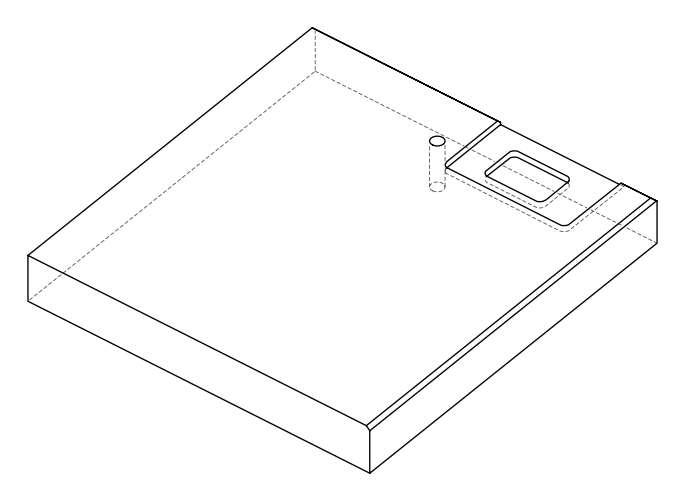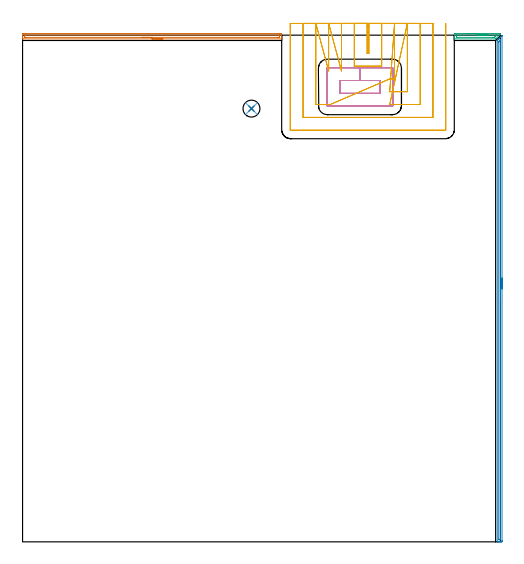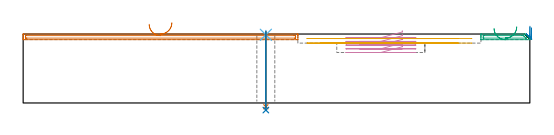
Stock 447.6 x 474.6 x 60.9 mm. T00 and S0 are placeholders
(PLAN: 8 operations, 4 tool changes, 25.5 min)
(1 AREA_MILL | FG_CHAMFER_SURFACE | UGT0205_001 | 4.07 min | 3072 mm3)
(2 AREA_MILL_1 | FG_CHAMFER_SURFACE_1 | UGT0205_001 | 7.73 min | 4804 mm3)
(3 AREA_MILL_2 | FG_CHAMFER_SURFACE_2 | UGT0205_001 | 0.85 min | 549 mm3)
(4 MILL_RECTANGULAR_POCKET | POCKET_RECTANGULAR_STRAIGHT | UGT0201_010 | Follow Part, ap 4, ae 75% | 3.57 min | 64917 mm3)
(5 MILL_SLOT | SLOT_PARTIAL_RECTANGULAR | UGT0201_010 | Follow Part, ap 4, ae 75% | 8.69 min | 93296 mm3)
(6 SPOT_DRILL | STEP1HOLE | NXT0321_9005460120000 | 0.03 min | 14 mm3)
(7 DRILL_THROUGH_HOLE_INTO_CENTER | STEP1HOLE | NXT0301_072 | 0.27 min | 4849 mm3)
(8 DRILL_TO_ENLARGE_THROUGH_HOLE | STEP1HOLE | UGT0301_241 | 0.28 min | 7199 mm3)
(TOOL UGT0205_001 | Chamfer Mill 20 x 3 x 45 deg. | D20 FL50 Z2)
(TOOL UGT0201_010 | End Mill 16 mm | D16 FL22 Z2)
(TOOL NXT0321_9005460120000 | NC Spot Drill, 142deg, 12mm, Carbide, Uncoated | D12 PA142 FL30 Z2)
(TOOL NXT0301_072 | Carbide Drill 10.1mm [860.1-1010-051A1-MM 2214] | D10.1 PA140 FL71 Z2)
(TOOL UGT0301_241 | Twist Drill 15.9 mm | D15.9 PA118 FL120 Z2)
(OP 1 AREA_MILL)
G17 G21 G94 G90
T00 M6
G54
G17 G0 G90 X131.35 Y471.1 S1061 M3
G43 Z70.9 H0
G94 G1 X131.312 Z70.028 F250.
X131.198 Z69.163
X131.009 Z68.312
X130.747 Z67.48
X130.413 Z66.674
X130.01 Z65.9
X129.542 Z65.164
X129.01 Z64.472
X128.421 Z63.829
X127.778 Z63.24
X127.086 Z62.708
X126.35 Z62.24
X125.576 Z61.837
X124.77 Z61.503
X123.938 Z61.241
X123.086 Z61.052
X122.222 Z60.938
X121.35 Z60.9
X0.183
X0.01 Y471.103 Z60.888
X0.002 Y471.23 Z60.763
X0. Y471.362 Z60.638
Y471.578 Z60.422
Y472.292 Z59.703
Y473.521 Z58.476
Y474.036 Z57.958
Y474.651 Z57.345
Y474.908 Z57.087
Y475.523 Z56.473
X0.003 Y475.78 Z56.216
X0.01 Y476.093 Z55.903
X0.304 Y476.098 Z55.9
X0.63 Y476.1
X242.07
X242.396 Y476.098
X242.69 Y476.093 Z55.903
X242.7 Y475.78 Z56.216
Y474.036 Z57.958
Y472.649 Z59.347
Y472.292 Z59.703
Y471.578 Z60.422
Y471.362 Z60.638
X242.698 Y471.23 Z60.763
X242.69 Y471.103 Z60.888
X242.517 Y471.1 Z60.9
X121.35
Y472.514 Z59.486
X3.085
X2.419 Y472.515 Z59.485
X2.188 Y472.517 Z59.483
X2.06 Y472.521 Z59.479
X2.01 Y472.527 Z59.473
X2.007 Y472.555 Z59.445
X2.002 Y472.698 Z59.302
X2. Y474.036 Z57.964
X2.002 Y474.443 Z57.557
X2.007 Y474.58 Z57.42
X2.012 Y474.679 Z57.321
X2.086 Y474.681 Z57.319
X2.419 Y474.684 Z57.316
X2.647 Y474.685 Z57.315
X3.313 Y474.686 Z57.314
X239.615
X240.281 Y474.685 Z57.315
X240.512 Y474.683 Z57.317
X240.64 Y474.679 Z57.321
X240.691 Y474.673 Z57.327
X240.693 Y474.645 Z57.355
X240.698 Y474.502 Z57.498
X240.7 Y473.164 Z58.836
X240.698 Y472.757 Z59.243
X240.693 Y472.62 Z59.38
X240.688 Y472.521 Z59.479
X240.614 Y472.52 Z59.48
X240.281 Y472.516 Z59.484
X240.053 Y472.515 Z59.485
X239.387 Y472.514 Z59.486
X121.35
X120.478 Z59.524
X119.614 Z59.638
X118.762 Z59.826
X117.93 Z60.089
X117.124 Z60.423
X116.35 Z60.825
X115.614 Z61.294
X114.922 Z61.825
X114.279 Z62.415
X113.69 Z63.058
X113.158 Z63.75
X112.69 Z64.486
X112.287 Z65.26
X111.953 Z66.066
X111.691 Z66.898
X111.502 Z67.749
X111.388 Z68.614
X111.35 Z69.486
G0 Z70.9
M5
M2
(OP 2 AREA_MILL_1)
G17 G21 G94 G90
T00 M6
G54
G17 G0 G90 X449.1 Y247.05 S1061 M3
G43 Z70.9 H0
Z66.4
G94 G1 Y247.012 Z65.528 F250.
Y246.898 Z64.664
Y246.709 Z63.812
Y246.447 Z62.98
Y246.113 Z62.174
Y245.71 Z61.4
Y245.241 Z60.664
Y244.71 Z59.972
Y244.121 Z59.329
Y243.478 Z58.74
Y242.786 Z58.209
Y242.05 Z57.74
Y241.276 Z57.337
Y240.47 Z57.003
Y239.638 Z56.741
Y238.786 Z56.552
Y237.921 Z56.438
Y237.05 Z56.4
Y1.031
X449.099 Y0.625 Z56.401
X449.094 Y0.143 Z56.403
X449.091 Y0.009 Z56.405
X448.617 Y0. Z56.878
X448.352 Z57.144
X447.734 Z57.761
X446.319 Z59.178
X445.966 Z59.529
X444.984 Z60.515
X444.616 Y0.008 Z60.876
X444.603 Y0.009 Z60.888
X444.6 Y0.178 Z60.9
Y469.456
X444.596 Y469.587 Z60.895
X444.615 Y469.611 Z60.879
X444.809 Y469.809 Z60.691
X445.196 Y470.197 Z60.301
X445.793 Y470.793 Z59.706
X445.966 Y470.968 Z59.531
X446.687 Y471.687 Z58.813
X446.85 Y471.851 Z58.647
X447.58 Y472.581 Z57.919
X447.734 Y472.735 Z57.763
X448.172 Y473.172 Z57.328
X448.474 Y473.475 Z57.025
X448.617 Y473.619 Z56.879
X449.093 Y474.093 Z56.406
X449.099 Y474.097 Z56.4
Y474.093 Z56.399
X449.1 Y474.071 Z56.4
Y237.05
X447.686 Z57.814
X447.685 Y2.096 Z57.815
X447.684 Y2.043 Z57.816
X447.682 Y2.018 Z57.818
X447.68 Y2.012 Z57.82
X447.665 Y2.01 Z57.835
X447.257 Y2.002 Z58.243
X446.85 Y2.001 Z58.65
X446.371 Y2.003 Z59.129
X446.132 Y2.01 Z59.368
X446.021 Y2.021 Z59.479
X446.015 Y2.364 Z59.485
Y2.413
Y468.112
X446.02 Y468.534 Z59.48
X446.021 Y468.556 Z59.479
X446.033 Y468.573 Z59.467
X446.062 Y468.608 Z59.438
X446.117 Y468.667 Z59.383
X446.209 Y468.76 Z59.291
X447.446 Y469.995 Z58.054
X447.545 Y470.09 Z57.955
X447.644 Y470.182 Z57.856
X447.679 Y470.201 Z57.821
X447.685 Y469.949 Z57.815
Y469.899
X447.686 Y237.05 Z57.814
Y236.178 Z57.852
Y235.313 Z57.966
Y234.462 Z58.155
Y233.63 Z58.417
Y232.824 Z58.751
Y232.05 Z59.154
Y231.314 Z59.623
Y230.622 Z60.154
Y229.979 Z60.743
Y229.389 Z61.386
Y228.858 Z62.079
Y228.39 Z62.814
Y227.987 Z63.588
Y227.653 Z64.394
Y227.391 Z65.226
Y227.202 Z66.078
Y227.088 Z66.943
Y227.05 Z67.814
G0 Z70.9
M5
M2
(OP 3 AREA_MILL_2)
G17 G21 G94 G90
T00 M6
G54
G17 G0 G90 X416. Y476.1 S1061 M3
G43 Z70.9 H0
Z65.9
G94 G1 X416.038 Z65.028 F250.
X416.152 Z64.163
X416.341 Z63.312
X416.603 Z62.48
X416.937 Z61.674
X417.34 Z60.9
X417.809 Z60.164
X418.34 Z59.472
X418.929 Z58.829
X419.572 Z58.239
X420.264 Z57.708
X421. Z57.24
X421.774 Z56.837
X422.58 Z56.503
X423.412 Z56.241
X424.264 Z56.052
X425.128 Z55.938
X426. Z55.9
X447.433
X447.528 Y476.096 Z55.904
X447.6 Y476.093 Z55.907
X447.599 Y475.608 Z56.39
X447.582 Y475.582 Z56.418
X447.284 Y475.283 Z56.715
X443.42 Y471.42 Z60.58
X443.159 Y471.162 Z60.835
X443.094 Y471.103 Z60.889
X442.968 Y471.1 Z60.9
X404.567
X404.41 Y471.102 Z60.888
X404.404 Y471.217 Z60.775
X404.4 Y471.339 Z60.66
Y471.639 Z60.36
Y472.292 Z59.703
Y473.49 Z58.506
Y474.036 Z57.958
Y475.507 Z56.488
X404.404 Y475.78 Z56.216
X404.41 Y476.093 Z55.903
X404.689 Y476.097 Z55.901
X405.014 Y476.1 Z55.9
X426.
Y474.686 Z57.314
X444.16 Y474.685 Z57.315
X444.216 Y474.683 Z57.317
X444.224 Y474.681 Z57.319
X444.225 Y474.68 Z57.32
X444.211 Y474.663 Z57.337
X444.055 Y474.505 Z57.495
X443.943 Y474.392 Z57.608
X442.619 Y473.069 Z58.931
X442.521 Y472.971 Z59.029
X442.174 Y472.631 Z59.369
X442.093 Y472.554 Z59.446
X442.04 Y472.521 Z59.479
X441.961 Y472.519 Z59.481
X441.628 Y472.515 Z59.485
X441.4 Y472.514 Z59.486
X440.735
X407.465
X406.8 Y472.515 Z59.485
X406.569 Y472.517 Z59.483
X406.451 Y472.521 Z59.479
X406.409 Y472.53 Z59.47
X406.407 Y472.553 Z59.447
X406.401 Y472.681 Z59.319
X406.4 Y474.426 Z57.574
X406.403 Y474.556 Z57.444
X406.41 Y474.66 Z57.34
X406.414 Y474.68 Z57.32
X406.427 Y474.682 Z57.318
X406.467 Y474.684 Z57.316
X406.8 Y474.686 Z57.314
X407.027
X426.
X426.872 Z57.352
X427.737 Z57.466
X428.588 Z57.655
X429.42 Z57.917
X430.226 Z58.251
X431. Z58.654
X431.736 Z59.123
X432.428 Z59.654
X433.071 Z60.243
X433.66 Z60.886
X434.192 Z61.578
X434.66 Z62.314
X435.063 Z63.088
X435.397 Z63.894
X435.659 Z64.726
X435.848 Z65.578
X435.962 Z66.443
X436. Z67.314
G0 Z70.9
M5
M2
(OP 4 MILL_RECTANGULAR_POCKET)
G17 G21 G94 G90
T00 M6
G54
G17 G0 G90 X334.9 Y427.637 S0 M3
G43 Z70.9 H0
Z63.9
G94 G1 Y432.1 Z62.704 F250.
X316. Z57.64
X297.1 F500.
Y420.1
X334.9
Y432.1
X316.
Y444.1
X285.7
G3 X285.1 Y443.5 R0.6
G1 Y408.7
G3 X285.7 Y408.1 R0.6
G1 X346.3
G3 X346.9 Y408.7 R0.6
G1 Y443.5
G3 X346.3 Y444.1 R0.6
G1 X316.
X315.
G0 X334.9 Y427.637 Z60.64
G1 Y432.1 Z59.444 F250.
X316. Z54.38
X297.1 F500.
Y420.1
X334.9
Y432.1
X316.
Y444.1
X285.7
G3 X285.1 Y443.5 R0.6
G1 Y408.7
G3 X285.7 Y408.1 R0.6
G1 X346.3
G3 X346.9 Y408.7 R0.6
G1 Y443.5
G3 X346.3 Y444.1 R0.6
G1 X316.
X315.
G0 X334.9 Y427.637 Z57.38
G1 Y432.1 Z56.184 F250.
X316. Z51.12
X297.1 F500.
Y420.1
X334.9
Y432.1
X316.
Y444.1
X285.7
G3 X285.1 Y443.5 R0.6
G1 Y408.7
G3 X285.7 Y408.1 R0.6
G1 X346.3
G3 X346.9 Y408.7 R0.6
G1 Y443.5
G3 X346.3 Y444.1 R0.6
G1 X316.
X315.
G0 X334.9 Y427.637 Z54.12
G1 Y432.1 Z52.924 F250.
X316. Z47.86
X297.1 F500.
Y420.1
X334.9
Y432.1
X316.
Y444.1
X285.7
G3 X285.1 Y443.5 R0.6
G1 Y408.7
G3 X285.7 Y408.1 R0.6
G1 X346.3
G3 X346.9 Y408.7 R0.6
G1 Y443.5
G3 X346.3 Y444.1 R0.6
G1 X316.
X315.
G0 X334.9 Y427.637 Z50.86
G1 Y432.1 Z49.664 F250.
X316. Z44.6
X297.1 F500.
Y420.1
X334.9
Y432.1
X316.
Y444.1
X285.7
G3 X285.1 Y443.5 R0.6
G1 Y408.7
G3 X285.7 Y408.1 R0.6
G1 X346.3
G3 X346.9 Y408.7 R0.6
G1 Y443.5
G3 X346.3 Y444.1 R0.6
G1 X316.
X315.
G0 Z70.9
M5
M2
(OP 5 MILL_SLOT)
G17 G21 G94 G90
T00 M6
G54
G17 G0 G90 X322.7 Y485.6 S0 M3
G43 Z70.9 H0
Z56.9
G94 G1 Y482.6 F250.
Y457.6 F500.
X324.4
Y482.6
Y485.6 F250.
X310.7
Y482.6
Y445.6 F500.
X336.4
Y482.6
Y485.6 F250.
X298.7
Y482.6
Y444.1 F500.
Y441.1 F250.
X286.7 Y485.6 F500.
Y482.6 F250.
Y444.102 F500.
Y441.102 F250.
X274.7 Y485.6 F500.
Y482.6 F250.
Y409.6 F500.
X285.099
X288.099 F250.
X343.9 Y433.6 F500.
X346.9 F250.
X348.4 F500.
Y482.6
Y485.6 F250.
X343.901 Y421.6 F500.
X346.901 F250.
X360.4 F500.
Y482.6
Y485.6 F250.
X343.901 Y409.6 F500.
X346.901 F250.
X372.4 F500.
Y482.6
Y485.6 F250.
X262.7
Y482.6
Y397.6 F500.
X384.4
Y482.6
Y485.6 F250.
X250.7
Y482.6
Y386.1 F500.
G3 X251.2 Y385.6 R0.5
G1 X395.9
G3 X396.4 Y386.1 R0.5
G1 Y482.6
Y485.6 F250.
G0 X322.7 Z52.9
G1 Y482.6
Y457.6 F500.
X324.4
Y482.6
Y485.6 F250.
X310.7
Y482.6
Y445.6 F500.
X336.4
Y482.6
Y485.6 F250.
X298.7
Y482.6
Y444.1 F500.
Y441.1 F250.
X286.7 Y485.6 F500.
Y482.6 F250.
Y444.102 F500.
Y441.102 F250.
X274.7 Y485.6 F500.
Y482.6 F250.
Y409.6 F500.
X285.099
X288.099 F250.
X343.9 Y433.6 F500.
X346.9 F250.
X348.4 F500.
Y482.6
Y485.6 F250.
X343.901 Y421.6 F500.
X346.901 F250.
X360.4 F500.
Y482.6
Y485.6 F250.
X343.901 Y409.6 F500.
X346.901 F250.
X372.4 F500.
Y482.6
Y485.6 F250.
X262.7
Y482.6
Y397.6 F500.
X384.4
Y482.6
Y485.6 F250.
X250.7
Y482.6
Y386.1 F500.
G3 X251.2 Y385.6 R0.5
G1 X395.9
G3 X396.4 Y386.1 R0.5
G1 Y482.6
Y485.6 F250.
G0 Z70.9
M5
M2
(OP 6 SPOT_DRILL)
G17 G21 G94 G90
T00 M6
G54
G17 G0 G90 X214.4 Y405.8 S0 M3
G43 Z70.9 H0
G94 G81 G98 Z60.216 F250. R63.9
G80
M5
M2
(OP 7 DRILL_THROUGH_HOLE_INTO_CENTER)
G17 G21 G94 G90
T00 M6
G54
G17 G0 G90 X214.4 Y405.8 S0 M3
G43 Z70.9 H1
G94 G73 G98 Z-3.338 F250. Q9.177 R62.9
G80
M5
M2
(OP 8 DRILL_TO_ENLARGE_THROUGH_HOLE)
G17 G21 G94 G90
T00 M6
G54
G17 G0 G90 X214.4 Y405.8 S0 M3
G43 Z70.9 H0
G94 G73 G98 Z-6.277 F250. Q13.435 R62.9
G80
M5
M2
